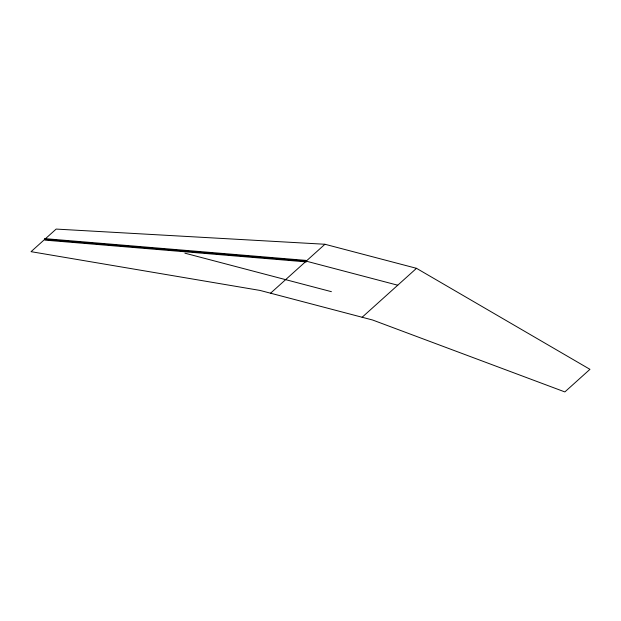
<?xml version="1.0" encoding="UTF-8"?>
<svg xmlns="http://www.w3.org/2000/svg" width="621" height="621" viewBox="0 0 621 621"><rect width="100%" height="100%" fill="white"/><g stroke="black" fill="none" stroke-linecap="round" stroke-linejoin="round"><path stroke-width="0.93" d="M270.577 293.197L324.946 244.263L416.505 268.319L589.95 369.332L564.854 391.921L372.662 320.025L260.044 290.434L31.05 251.668L56.146 229.079L324.946 244.263M362.136 317.261L416.505 268.319M44.495 238.611L305.967 260.393M44.712 239.364L306.184 261.146L397.743 285.21M44.937 240.117L306.401 261.899M184.911 253.182L331.412 291.676"/></g></svg>
